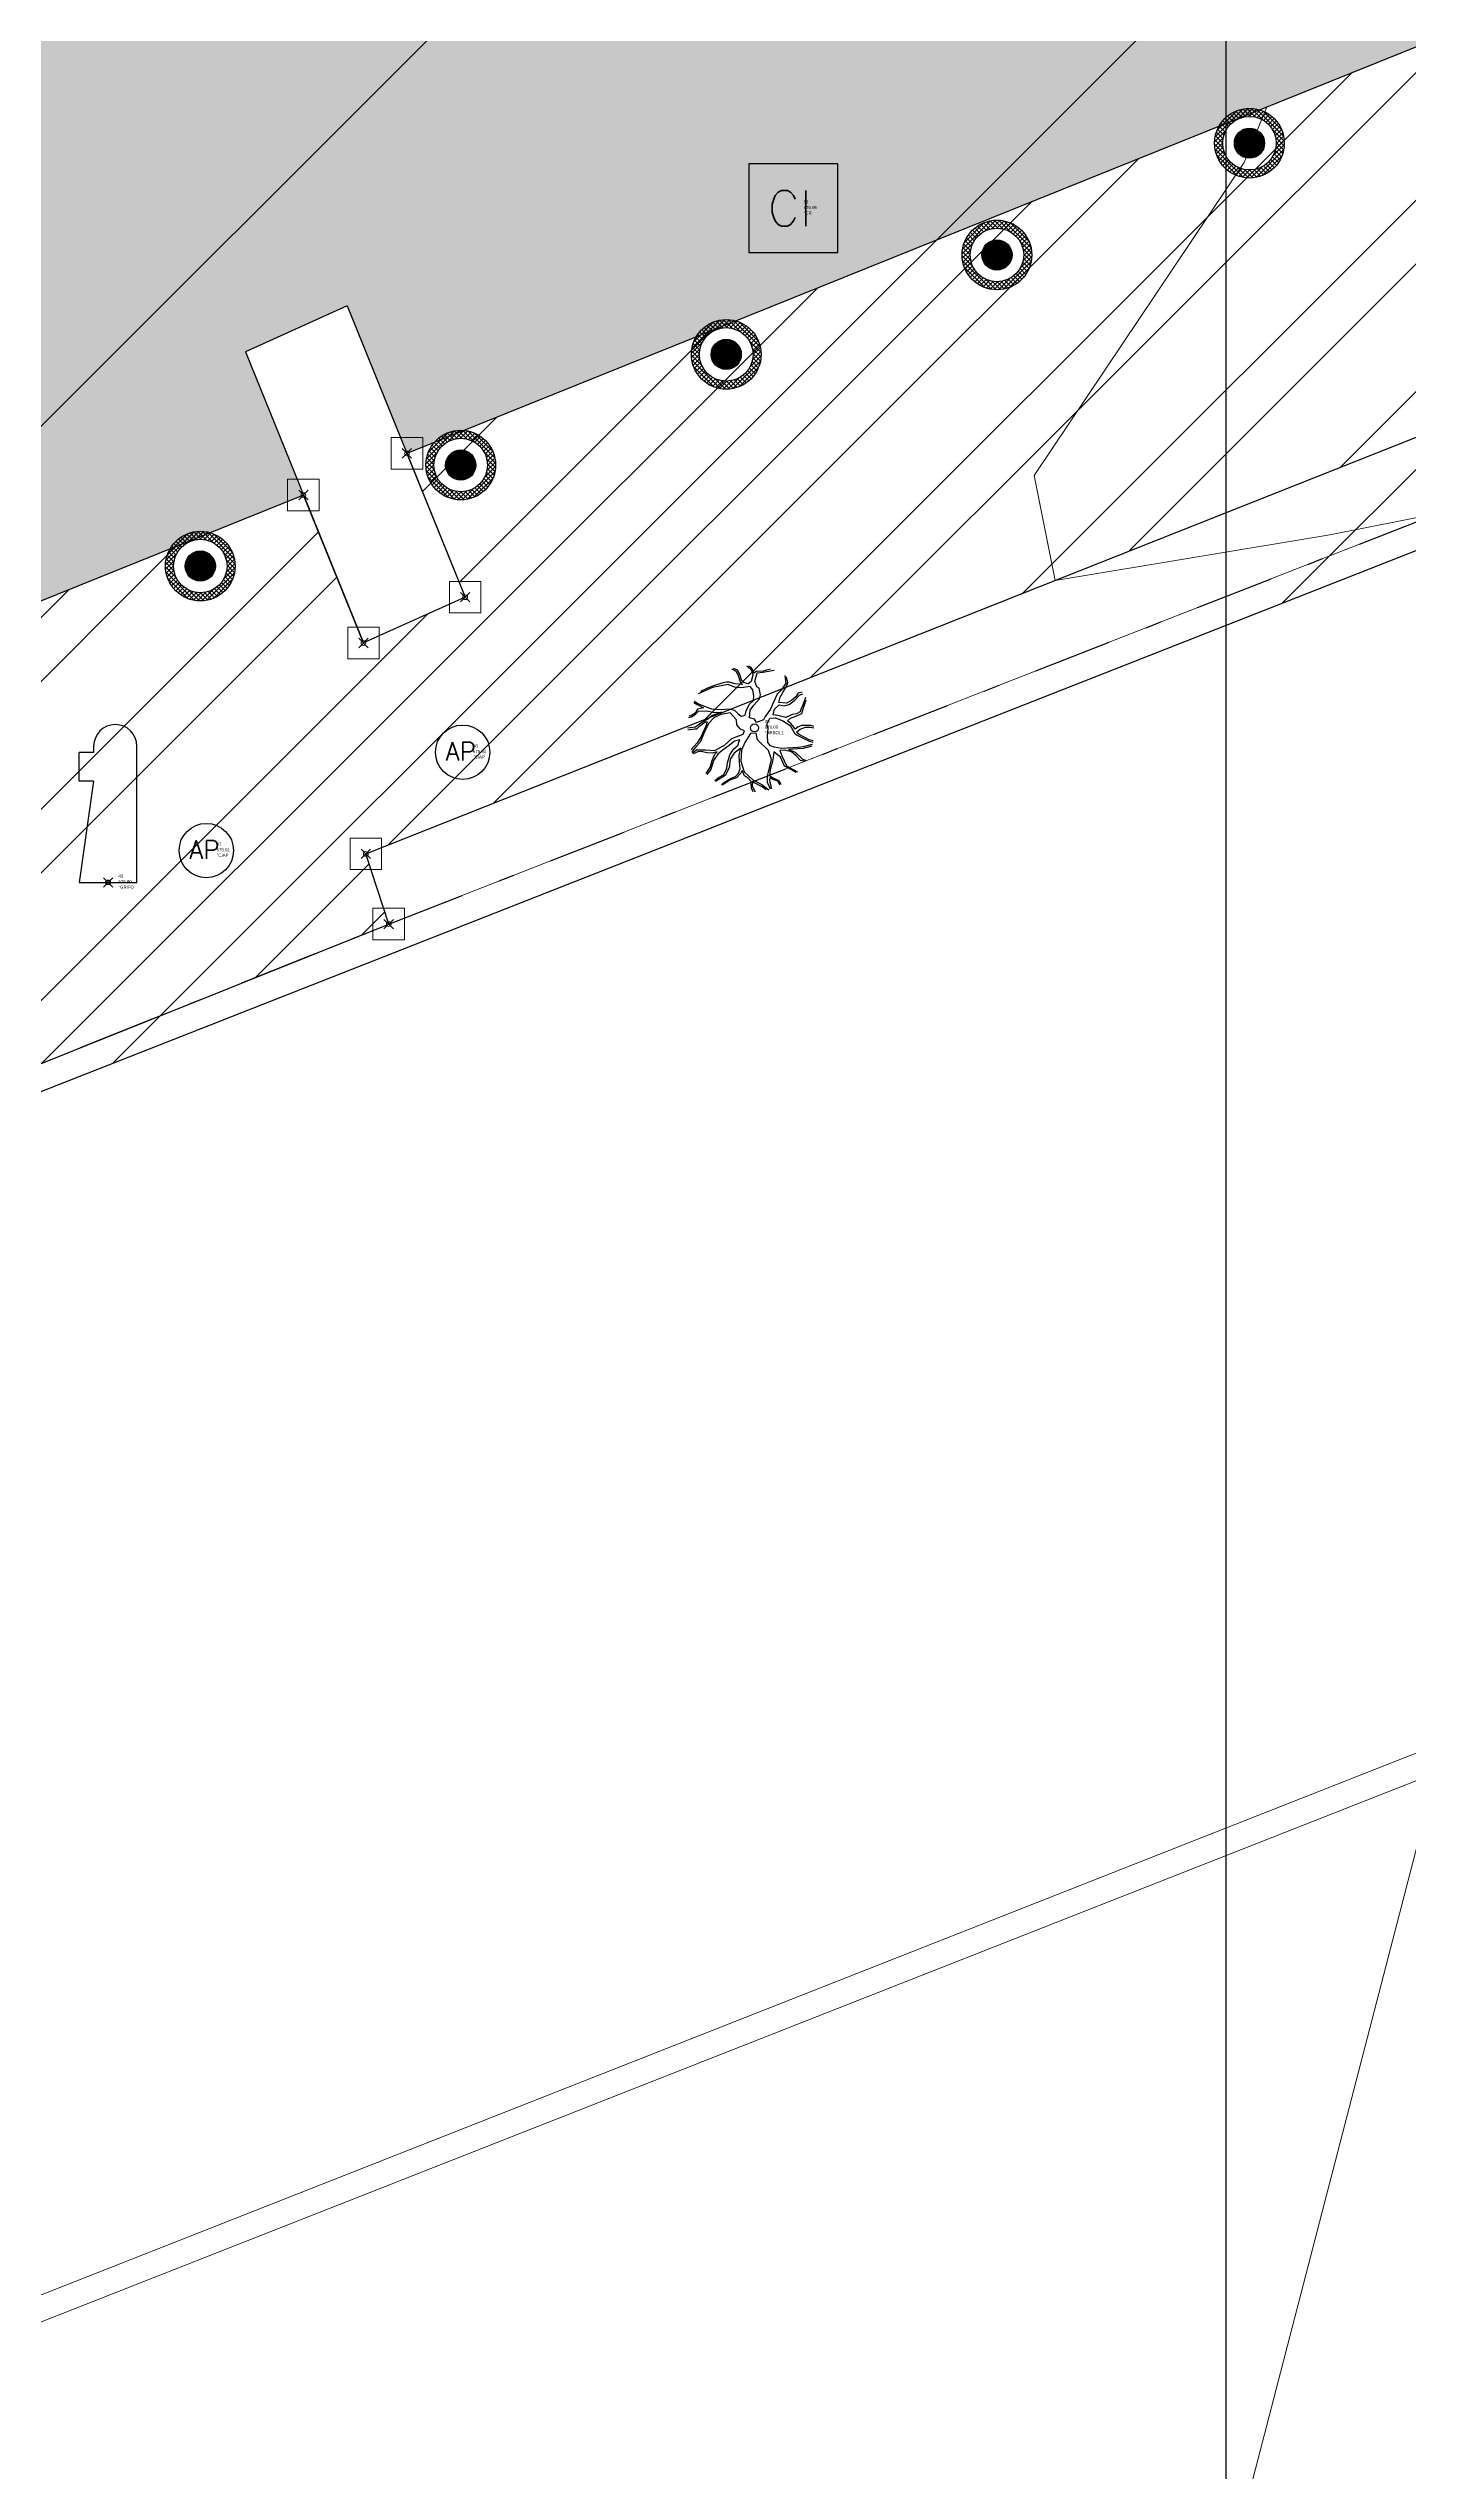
# Model space of a CAD drawing. Extents: x 350769 to 354978, y 6304672 to 6307963.
# Drawn here: x 352492.54 to 352501.15, y 6305406.01 to 6305421.36 of the extents above; entities that cross this region are included whole.
import ezdxf

# ---------------------------------------------------------------- set-up
doc = ezdxf.new("R2010")
doc.units = 0
doc.header["$PDMODE"] = 35
doc.header["$PDSIZE"] = 0.03
for name, pattern in [('4.0 - LO RECABARREN - DESNIVEL NUEVO$0$HIDDEN', [0.375, 0.25, -0.125]), ('CONTINUOS', [0]), ('DASHED', [19.05, 12.7, -6.35]), ('JPG_DASHDOT', [1, 0.5, -0.25, 0, -0.25])]:
    doc.linetypes.add(name, pattern=pattern)
doc.layers.get('0').update_dxf_attribs({"linetype": 'CONTINUOUS'})
doc.layers.get('Defpoints').update_dxf_attribs({"linetype": 'CONTINUOUS'})
for name, color, linetype in [('0-LEVANTAMIENTO 2020.SEP', 252, 'CONTINUOUS'), ('02_Geo ext_Acotamiento', 7, 'CONTINUOUS'), ('1-CAMARA', 251, 'CONTINUOUS'), ('1-coordenadas', 8, 'CONTINUOUS'), ('1-PAVIMENTO', 161, 'CONTINUOUS'), ('1-SOLERA', 212, 'CONTINUOUS'), ('1-SOLERA_ZARPA', 222, 'CONTINUOUS'), ('1-VEREDA', 251, 'CONTINUOUS'), ('2-ACHURADO RADIER', 9, 'CONTINUOUS'), ('2-ACHURADO VEREDA', 252, 'CONTINUOUS'), ('C-TINN', 5, 'CONTINUOUS'), ('C-TOPO-MINR', 8, 'CONTINUOUS'), ('TOP-URB-SOLERAS', 2, 'JPG_DASHDOT'), ('V-NODE-TEXT', 1, 'CONTINUOUS'), ('Z-ARBOL1', 253, 'CONTINUOUS'), ('Z-CI', 253, 'CONTINUOUS'), ('Z-CIAP', 253, 'CONTINUOUS'), ('Z-CR', 253, 'CONTINUOUS'), ('Z-GRIFO', 253, 'CONTINUOUS'), ('Z-TOPE', 253, 'CONTINUOUS')]:
    doc.layers.add(name, color=color, linetype=linetype)
doc.layers.add('0_ASD_TOPOGRAFIA_ELEMENTOS', color=9, linetype='CONTINUOS', lineweight=5, true_color=0xbdbdbd)
doc.styles.add('ROMANS', font='romans.shx', dxfattribs={"width": 0.65})
doc.dimstyles.new('Principal', dxfattribs={"dimscale": 0, "dimtxt": 2, "dimasz": 2, "dimexe": 1, "dimexo": 1, "dimtad": 1, "dimrnd": 0.05, "dimzin": 1, "dimtxsty": 'ROMANS', "dimcen": 2.5, "dimclrt": 2, "dimaunit": 2, "dimadec": 0, "dimazin": 0, "dimtfac": 1, "dimtmove": 0, "dimatfit": 3, "dimfxl": 1, "dimfxlon": 1, "dimarcsym": 0})

# ---------------------------------------------------------------- blocks, each defined once
blk = doc.blocks.new('COORDENADAS')
at = {"layer": '1-coordenadas'}
blk.add_line((320, -900.625), (320, -0.625), dxfattribs=at)
blk = doc.blocks.new('ARBOL1')
at = {"layer": 'Z-ARBOL1', "color": 9, "linetype": 'Continuous', "true_color": 0xbdbdbd}
for p, q in [((-0.596, 1.529), (-0.495, 1.484)), ((-0.437, 1.498), (-0.547, 1.538)), ((-0.495, 1.484), (-0.432, 1.382)), ((-0.384, 1.385), (-0.437, 1.498)), ((-0.432, 1.382), (-0.387, 1.258)), ((-0.387, 1.258), (-0.363, 1.17)), ((-0.326, 1.221), (-0.384, 1.385)), ((-0.203, 1.614), (-0.102, 1.53)), ((-0.088, 1.566), (-0.15, 1.604)), ((-0.102, 1.53), (-0.052, 1.431)), ((-0.024, 1.471), (-0.088, 1.566)), ((-0.044, 1.366), (-0.088, 1.208)), ((-0.052, 1.431), (-0.044, 1.366)), ((-0.013, 1.424), (-0.024, 1.471)), ((0.05, 1.463), (-0.013, 1.424)), ((0.007, 1.202), (0.071, 1.427)), ((0.224, 1.475), (0.05, 1.463)), ((0.071, 1.427), (0.219, 1.45)), ((0.219, 1.45), (0.512, 1.499)), ((0.405, 1.523), (0.224, 1.475)), ((0.786, 1.359), (0.81, 1.164)), ((0.861, 1.18), (0.834, 1.326)), ((-1.572, 0.658), (-1.487, 0.603)), ((-1.568, 0.694), (-1.437, 0.613)), ((-1.093, 1.047), (-1.461, 0.882)), ((-1.22, 1.033), (-1.401, 0.945)), ((-1.035, 1.1), (-1.22, 1.033)), ((-0.686, 1.129), (-1.093, 1.047)), ((-0.845, 1.16), (-1.035, 1.1)), ((-0.73, 1.189), (-0.845, 1.16)), ((-0.655, 1.187), (-0.73, 1.189)), ((-0.521, 1.059), (-0.686, 1.129)), ((-0.505, 1.146), (-0.655, 1.187)), ((-0.347, 1.039), (-0.521, 1.059)), ((-0.391, 1.131), (-0.505, 1.146)), ((-0.31, 1.122), (-0.391, 1.131)), ((-0.363, 1.17), (-0.31, 1.122)), ((-0.113, 1.078), (-0.347, 1.039)), ((-0.268, 1.165), (-0.326, 1.221)), ((-0.168, 1.146), (-0.268, 1.165)), ((-0.088, 1.208), (-0.168, 1.146)), ((-0.142, 0.603), (-0.025, 0.709)), ((-0.041, 0.987), (-0.113, 1.078)), ((-0.017, 0.822), (-0.041, 0.987)), ((-0.025, 0.709), (-0.017, 0.822)), ((-0.02, 0.592), (0.134, 0.755)), ((0.063, 1.063), (0.007, 1.202)), ((0.119, 1.034), (0.063, 1.063)), ((0.155, 0.86), (0.119, 1.034)), ((0.134, 0.755), (0.155, 0.86)), ((0.489, 0.668), (0.413, 0.49)), ((0.589, 0.873), (0.489, 0.668)), ((0.691, 0.976), (0.589, 0.873)), ((0.631, 0.66), (0.665, 0.801)), ((0.827, 0.642), (0.631, 0.66)), ((0.665, 0.801), (0.735, 0.916)), ((0.81, 1.164), (0.691, 0.976)), ((0.735, 0.916), (0.797, 1.026)), ((0.797, 1.026), (0.849, 1.118)), ((0.956, 0.707), (0.827, 0.642)), ((0.849, 1.118), (0.861, 1.18)), ((0.896, 0.61), (1.047, 0.716)), ((1.071, 0.807), (0.956, 0.707)), ((1.047, 0.716), (1.168, 0.846)), ((1.136, 0.897), (1.071, 0.807)), ((1.238, 0.929), (1.136, 0.897)), ((1.168, 0.846), (1.257, 0.88)), ((1.321, 0.785), (1.261, 0.617)), ((1.283, 0.549), (1.344, 0.729)), ((-1.529, 0.022), (-1.734, -0.01)), ((-1.709, 0.267), (-1.63, 0.284)), ((-1.667, 0.304), (-1.694, 0.309)), ((-1.543, 0.383), (-1.667, 0.304)), ((-1.63, 0.284), (-1.527, 0.355)), ((-1.475, 0.486), (-1.543, 0.383)), ((-1.354, 0.149), (-1.529, 0.022)), ((-1.527, 0.355), (-1.451, 0.43)), ((-1.496, -0.023), (-1.414, 0.051)), ((-1.487, 0.603), (-1.324, 0.521)), ((-1.324, 0.521), (-1.475, 0.486)), ((-1.451, 0.43), (-1.235, 0.446)), ((-1.437, 0.613), (-1.116, 0.494)), ((-1.414, 0.051), (-1.276, 0.159)), ((-1.263, 0.048), (-1.394, -0.241)), ((-1.209, 0.223), (-1.354, 0.149)), ((-1.195, 0.118), (-1.299, -0.105)), ((-1.276, 0.159), (-1.229, 0.157)), ((-1.229, 0.157), (-1.263, 0.048)), ((-1.235, 0.446), (-1.046, 0.397)), ((-1.094, 0.323), (-1.209, 0.223)), ((-1.057, 0.265), (-1.195, 0.118)), ((-1.116, 0.494), (-0.859, 0.477)), ((-0.859, 0.406), (-1.094, 0.323)), ((-0.87, 0.345), (-1.057, 0.265)), ((-1.046, 0.397), (-0.859, 0.406)), ((-0.635, 0.389), (-0.87, 0.345)), ((-0.859, 0.477), (-0.656, 0.496)), ((-0.656, 0.496), (-0.52, 0.457)), ((-0.47, 0.211), (-0.635, 0.389)), ((-0.52, 0.457), (-0.426, 0.369)), ((-0.454, 0.079), (-0.47, 0.211)), ((-0.416, 0.027), (-0.454, 0.079)), ((-0.426, 0.369), (-0.35, 0.303)), ((-0.366, -0.034), (-0.416, 0.027)), ((-0.35, 0.303), (-0.241, 0.333)), ((-0.241, 0.333), (-0.22, 0.445)), ((-0.22, 0.445), (-0.142, 0.603)), ((-0.131, 0.261), (-0.115, 0.457)), ((-0.001, 0.224), (-0.131, 0.261)), ((-0.115, 0.457), (-0.02, 0.592)), ((0.051, 0.137), (-0.001, 0.224)), ((0.23, 0.212), (0.051, 0.137)), ((0.279, 0.292), (0.23, 0.212)), ((0.413, 0.49), (0.279, 0.292)), ((0.318, 0.099), (0.402, 0.249)), ((0.351, -0.016), (0.318, 0.099)), ((0.402, 0.249), (0.541, 0.261)), ((0.48, 0.337), (0.522, 0.483)), ((0.607, 0.319), (0.48, 0.337)), ((0.522, 0.483), (0.639, 0.595)), ((0.541, 0.261), (0.739, 0.185)), ((0.817, 0.266), (0.607, 0.319)), ((0.639, 0.595), (0.773, 0.576)), ((0.739, 0.185), (0.928, 0.059)), ((0.773, 0.576), (0.896, 0.61)), ((0.976, 0.345), (0.817, 0.266)), ((0.856, 0.182), (0.938, 0.256)), ((0.946, 0.114), (0.856, 0.182)), ((0.928, 0.059), (1.034, -0.141)), ((0.938, 0.256), (1.072, 0.307)), ((1.016, 0.017), (0.946, 0.114)), ((1.089, 0.362), (0.976, 0.345)), ((1.056, -0.029), (1.016, 0.017)), ((1.135, 0.026), (1.056, -0.029)), ((1.072, 0.307), (1.228, 0.373)), ((1.181, 0.414), (1.089, 0.362)), ((1.23, 0.059), (1.135, 0.026)), ((1.206, 0.474), (1.181, 0.414)), ((1.185, -0.035), (1.325, 0.015)), ((1.261, 0.617), (1.206, 0.474)), ((1.228, 0.373), (1.283, 0.549)), ((1.341, 0.064), (1.23, 0.059)), ((1.325, 0.015), (1.449, 0.018)), ((1.457, 0.061), (1.341, 0.064)), ((1.449, 0.018), (1.535, 0.001)), ((1.542, 0.038), (1.457, 0.061)), ((-1.728, -0.049), (-1.545, -0.026)), ((-1.491, -0.389), (-1.646, -0.558)), ((-1.515, -0.48), (-1.628, -0.61)), ((-1.613, -0.648), (-1.505, -0.572)), ((-1.466, -0.618), (-1.593, -0.671)), ((-1.545, -0.026), (-1.496, -0.023)), ((-1.405, -0.373), (-1.515, -0.48)), ((-1.505, -0.572), (-1.27, -0.566)), ((-1.394, -0.241), (-1.491, -0.389)), ((-1.389, -0.613), (-1.466, -0.618)), ((-1.299, -0.105), (-1.405, -0.373)), ((-1.225, -0.651), (-1.389, -0.613)), ((-1.27, -0.566), (-1.034, -0.585)), ((-0.966, -0.624), (-1.102, -0.655)), ((-1.034, -0.585), (-0.79, -0.459)), ((-1.025, -0.683), (-0.966, -0.624)), ((-0.835, -0.585), (-0.95, -0.684)), ((-0.653, -0.459), (-0.835, -0.585)), ((-0.79, -0.459), (-0.59, -0.273)), ((-0.521, -0.343), (-0.653, -0.459)), ((-0.644, -0.698), (-0.532, -0.546)), ((-0.59, -0.273), (-0.294, -0.162)), ((-0.532, -0.546), (-0.425, -0.451)), ((-0.357, -0.528), (-0.526, -0.656)), ((-0.378, -0.313), (-0.521, -0.343)), ((-0.425, -0.451), (-0.403, -0.372)), ((-0.403, -0.372), (-0.378, -0.313)), ((-0.397, -0.7), (-0.357, -0.528)), ((-0.258, -0.08), (-0.366, -0.034)), ((-0.333, -0.578), (-0.353, -0.862)), ((-0.253, -0.375), (-0.333, -0.578)), ((-0.294, -0.162), (-0.258, -0.08)), ((-0.1, -0.148), (-0.253, -0.375)), ((0.047, -0.138), (-0.1, -0.148)), ((0.075, -0.31), (0.047, -0.138)), ((0.359, -0.588), (0.075, -0.31)), ((0.337, -0.2), (0.351, -0.016)), ((0.343, -0.38), (0.337, -0.2)), ((0.417, -0.465), (0.343, -0.38)), ((0.444, -0.822), (0.359, -0.588)), ((0.506, -0.501), (0.417, -0.465)), ((0.503, -0.622), (0.483, -0.766)), ((0.676, -0.758), (0.503, -0.622)), ((0.699, -0.531), (0.506, -0.501)), ((0.779, -0.579), (0.654, -0.587)), ((0.654, -0.587), (0.71, -0.726)), ((0.99, -0.516), (0.699, -0.531)), ((0.957, -0.619), (0.779, -0.579)), ((1.261, -0.536), (0.879, -0.559)), ((0.879, -0.559), (1.057, -0.632)), ((1.081, -0.726), (0.957, -0.619)), ((1.135, -0.512), (0.99, -0.516)), ((1.034, -0.141), (1.088, -0.183)), ((1.088, -0.112), (1.185, -0.035)), ((1.159, -0.171), (1.088, -0.112)), ((1.088, -0.183), (1.403, -0.332)), ((1.263, -0.491), (1.135, -0.512)), ((1.321, -0.259), (1.159, -0.171)), ((1.485, -0.476), (1.261, -0.536)), ((1.497, -0.434), (1.263, -0.491)), ((1.414, -0.309), (1.321, -0.259)), ((1.403, -0.332), (1.511, -0.373)), ((1.519, -0.335), (1.414, -0.309)), ((-1.251, -1.184), (-1.152, -1.024)), ((-1.135, -1.078), (-1.235, -1.206)), ((-1.102, -0.655), (-1.225, -0.651)), ((-1.152, -1.024), (-1.097, -0.842)), ((-1.062, -0.842), (-1.135, -1.078)), ((-1.097, -0.842), (-1.025, -0.683)), ((-0.95, -0.684), (-1.062, -0.842)), ((-0.761, -1.239), (-1.009, -1.391)), ((-0.919, -1.279), (-0.805, -1.218)), ((-0.805, -1.218), (-0.719, -1.055)), ((-0.66, -1.034), (-0.761, -1.239)), ((-0.719, -1.055), (-0.697, -0.906)), ((-0.697, -0.906), (-0.644, -0.698)), ((-0.632, -0.815), (-0.66, -1.034)), ((-0.526, -0.656), (-0.632, -0.815)), ((-0.496, -1.258), (-0.419, -1.176)), ((-0.351, -1.177), (-0.469, -1.295)), ((-0.419, -1.176), (-0.369, -1.058)), ((-0.393, -0.893), (-0.397, -0.7)), ((-0.369, -1.058), (-0.393, -0.893)), ((-0.353, -0.862), (-0.268, -1.141)), ((-0.323, -1.105), (-0.351, -1.177)), ((-0.261, -1.245), (-0.323, -1.105)), ((-0.268, -1.141), (-0.047, -1.35)), ((-0.158, -1.316), (-0.261, -1.245)), ((0.337, -1.244), (0.396, -1.005)), ((0.338, -1.417), (0.337, -1.244)), ((0.403, -1.077), (0.385, -1.24)), ((0.385, -1.24), (0.535, -1.32)), ((0.396, -1.005), (0.444, -0.822)), ((0.463, -0.871), (0.403, -1.077)), ((0.483, -0.766), (0.463, -0.871)), ((0.782, -0.996), (0.676, -0.758)), ((0.71, -0.726), (0.833, -0.98)), ((0.863, -1.037), (0.782, -0.996)), ((0.833, -0.98), (1.118, -1.143)), ((1.08, -1.161), (0.863, -1.037)), ((1.057, -0.632), (1.242, -0.814)), ((1.189, -0.843), (1.081, -0.726)), ((1.313, -0.873), (1.189, -0.843)), ((1.242, -0.814), (1.327, -0.837)), ((-1.032, -1.367), (-0.919, -1.279)), ((-0.86, -1.47), (-0.749, -1.395)), ((-0.624, -1.349), (-0.842, -1.486)), ((-0.749, -1.395), (-0.601, -1.302)), ((-0.469, -1.295), (-0.624, -1.349)), ((-0.601, -1.302), (-0.496, -1.258)), ((-0.089, -1.387), (-0.158, -1.316)), ((-0.083, -1.426), (-0.089, -1.387)), ((-0.082, -1.567), (-0.083, -1.426)), ((-0.031, -1.66), (-0.082, -1.567)), ((-0.05, -1.4), (-0.058, -1.514)), ((-0.058, -1.514), (0.016, -1.663)), ((0.199, -1.531), (-0.05, -1.4)), ((-0.047, -1.35), (0.19, -1.472)), ((0.19, -1.472), (0.368, -1.603)), ((0.301, -1.608), (0.199, -1.531)), ((0.416, -1.588), (0.338, -1.417)), ((0.404, -1.289), (0.385, -1.349)), ((0.385, -1.349), (0.402, -1.404)), ((0.402, -1.404), (0.439, -1.571)), ((0.476, -1.341), (0.404, -1.289)), ((0.605, -1.385), (0.476, -1.341)), ((0.535, -1.32), (0.629, -1.364)), ((0.662, -1.479), (0.605, -1.385)), ((0.629, -1.364), (0.686, -1.464))]:
    blk.add_line(p, q, dxfattribs=at)
at = {"layer": 'Z-ARBOL1', "color": 9, "true_color": 0xbdbdbd}
blk.add_circle((0, 0), 0.104, dxfattribs=at)
blk = doc.blocks.new('*U724', base_point=(352497.013, 6305417.055))
at = {"layer": 'Z-ARBOL1', "linetype": 'ByBlock', "lineweight": -2, "xscale": 0.244140002980629, "yscale": 0.244140002980629, "zscale": 0.244140002980629}
blk.add_blockref('ARBOL1', (352497.013, 6305417.055), dxfattribs=at)
at = {"layer": 'V-NODE-TEXT', "linetype": 'ByBlock', "char_height": 0.02}
for s, insert, attachment_point in [('20', (352497.078, 6305417.095), 4), ('676.00', (352497.078, 6305417.07), 1), ('°ARBOL1', (352497.078, 6305417.025), 4)]:
    blk.add_mtext(s, dxfattribs=dict(at, insert=insert, attachment_point=attachment_point))
blk = doc.blocks.new('GRIFO')
at = {"layer": 'Z-GRIFO'}
for p, q in [((-0.956, 3.347), (-0.956, 4.303)), ((-0.478, 4.303), (-0.956, 4.303)), ((-0.478, 4.506), (-0.478, 4.303)), ((0.956, 0), (0.956, 4.506)), ((-0.478, 3.347), (-0.956, 0)), ((-0.478, 3.347), (-0.956, 3.347)), ((-0.956, 0), (0.956, 0))]:
    blk.add_line(p, q, dxfattribs=at)
blk.add_arc((0.239, 4.506), 0.717, 0, 180, dxfattribs=at)
blk.add_point((0, 0), dxfattribs=at)
blk = doc.blocks.new('*U779', base_point=(352492.92, 6305416.076))
at = {"layer": 'Z-GRIFO', "linetype": 'ByBlock', "lineweight": -2, "xscale": 0.1914403531777392, "yscale": 0.1914403531777392, "zscale": 0.1914403531777392}
blk.add_blockref('GRIFO', (352492.92, 6305416.076), dxfattribs=at)
at = {"layer": 'V-NODE-TEXT', "linetype": 'ByBlock', "char_height": 0.02}
for s, insert, attachment_point in [('45', (352492.985, 6305416.116), 4), ('675.90', (352492.985, 6305416.091), 1), ('°GRIFO', (352492.985, 6305416.046), 4)]:
    blk.add_mtext(s, dxfattribs=dict(at, insert=insert, attachment_point=attachment_point))
blk = doc.blocks.new('CR')
at = {"layer": 'Z-CR', "color": 9, "true_color": 0xbdbdbd}
for p, q in [((-1.125, 1.125), (-1.125, -1.125)), ((1.125, 1.125), (-1.125, 1.125)), ((1.125, -1.125), (1.125, 1.125)), ((-1.125, -1.125), (1.125, -1.125))]:
    blk.add_line(p, q, dxfattribs=at)
at = {"layer": 'Z-CR', "color": 9, "true_color": 0xbdbdbd, "style": 'ROMANS'}
blk.add_text('CI', height=0.9, dxfattribs=at).set_placement((-0.651, -0.452))
blk = doc.blocks.new('*U782', base_point=(352497.259, 6305420.347))
at = {"layer": 'Z-CI', "linetype": 'ByBlock', "lineweight": -2, "xscale": 0.2499999999999905, "yscale": 0.2499999999999905, "zscale": 0.2499999999999905}
blk.add_blockref('CR', (352497.259, 6305420.347), dxfattribs=at)
at = {"layer": 'V-NODE-TEXT', "linetype": 'ByBlock', "char_height": 0.02}
for s, insert, attachment_point in [('52', (352497.324, 6305420.387), 4), ('675.96', (352497.324, 6305420.362), 1), ('°CR', (352497.324, 6305420.317), 4)]:
    blk.add_mtext(s, dxfattribs=dict(at, insert=insert, attachment_point=attachment_point))
blk = doc.blocks.new('CIAP')
at = {"layer": 'Z-CIAP', "color": 9, "true_color": 0xbdbdbd}
blk.add_circle((0, 0), 1.2, dxfattribs=at)
at = {"layer": 'Z-CIAP', "color": 9, "true_color": 0xbdbdbd, "style": 'ROMANS'}
blk.add_text('AP', height=0.8, dxfattribs=at).set_placement((-0.75, -0.36))
blk = doc.blocks.new('*U785', base_point=(352493.542, 6305416.278))
at = {"layer": 'Z-CIAP', "linetype": 'ByBlock', "lineweight": -2, "xscale": 0.1434531147387305, "yscale": 0.1434531147387305, "zscale": 0.1434531147387305}
blk.add_blockref('CIAP', (352493.542, 6305416.278), dxfattribs=at)
at = {"layer": 'V-NODE-TEXT', "linetype": 'ByBlock', "char_height": 0.02}
for s, insert, attachment_point in [('47', (352493.607, 6305416.318), 4), ('675.91', (352493.607, 6305416.293), 1), ('°CIAP', (352493.607, 6305416.248), 4)]:
    blk.add_mtext(s, dxfattribs=dict(at, insert=insert, attachment_point=attachment_point))
blk = doc.blocks.new('*U786', base_point=(352495.165, 6305416.901))
at = {"layer": 'Z-CIAP', "linetype": 'ByBlock', "lineweight": -2, "xscale": 0.1434531147387305, "yscale": 0.1434531147387305, "zscale": 0.1434531147387305}
blk.add_blockref('CIAP', (352495.165, 6305416.901), dxfattribs=at)
at = {"layer": 'V-NODE-TEXT', "linetype": 'ByBlock', "char_height": 0.02}
for s, insert, attachment_point in [('48', (352495.23, 6305416.941), 4), ('675.93', (352495.23, 6305416.916), 1), ('°CIAP', (352495.23, 6305416.871), 4)]:
    blk.add_mtext(s, dxfattribs=dict(at, insert=insert, attachment_point=attachment_point))
blk = doc.blocks.new('TOPE')
at = {"layer": 'Z-TOPE'}
h = blk.add_hatch(color=256, dxfattribs=at)
edge = h.paths.add_edge_path()
edge.add_arc((0, 0), 0.478, 0, 360)
for p, q in [((-1.084, 0.199), (-0.199, 1.084)), ((-1.028, 0.399), (-0.399, 1.028)), ((-0.592, 0.607), (-0.772, 0.787)), ((-0.515, 0.673), (-0.696, 0.855)), ((-0.429, 0.731), (-0.614, 0.916)), ((-0.334, 0.779), (-0.525, 0.97)), ((-0.229, 0.816), (-0.428, 1.016)), ((-0.386, 0.755), (-0.039, 1.102)), ((-0.11, 0.84), (-0.323, 1.054)), ((0.027, 0.847), (-0.209, 1.083)), ((-0.166, 0.831), (0.101, 1.098)), ((0.191, 0.826), (-0.082, 1.099)), ((-0.007, 0.848), (0.225, 1.079)), ((0.429, 0.731), (0.059, 1.101)), ((0.127, 0.838), (0.338, 1.049)), ((1.08, 0.224), (0.224, 1.08)), ((0.244, 0.812), (0.442, 1.01)), ((0.348, 0.773), (0.538, 0.963)), ((1.014, 0.432), (0.432, 1.014)), ((0.442, 0.723), (0.626, 0.908)), ((0.526, 0.665), (0.707, 0.846)), ((0.602, 0.597), (0.782, 0.777)), ((-1.102, 0.039), (-0.755, 0.386)), ((-1.098, -0.101), (-0.831, 0.166)), ((-0.834, -0.153), (-1.097, 0.11)), ((-1.079, -0.225), (-0.848, 0.007)), ((-0.848, 0.004), (-1.077, 0.234)), ((-0.837, 0.136), (-1.047, 0.346)), ((-0.809, 0.252), (-1.007, 0.449)), ((-0.77, 0.355), (-0.959, 0.544)), ((-0.719, 0.448), (-0.903, 0.632)), ((-0.66, 0.532), (-0.841, 0.713)), ((0.669, 0.521), (0.85, 0.702)), ((0.727, 0.436), (0.911, 0.621)), ((1.101, 0.059), (0.731, 0.429)), ((0.776, 0.342), (0.966, 0.532)), ((0.814, 0.237), (1.013, 0.436)), ((1.099, -0.082), (0.826, 0.191)), ((0.829, -0.177), (1.099, 0.092)), ((0.839, 0.119), (1.052, 0.332)), ((0.847, -0.016), (1.081, 0.218)), ((1.083, -0.209), (0.847, 0.027)), ((-0.765, -0.365), (-1.102, -0.028)), ((-0.186, -1.087), (-1.087, -0.186)), ((-1.049, -0.338), (-0.838, -0.127)), ((-0.382, -1.034), (-1.034, -0.382)), ((-1.01, -0.442), (-0.812, -0.244)), ((-0.963, -0.538), (-0.773, -0.348)), ((-0.908, -0.626), (-0.723, -0.442)), ((-0.846, -0.707), (-0.665, -0.526)), ((-0.777, -0.782), (-0.597, -0.602)), ((-0.702, -0.85), (-0.521, -0.669)), ((-0.621, -0.911), (-0.436, -0.727)), ((-0.028, -1.102), (-0.365, -0.765)), ((0.048, -1.102), (0.405, -0.745)), ((0.21, -1.082), (1.082, -0.21)), ((0.414, -1.022), (1.022, -0.414)), ((0.632, -0.903), (0.448, -0.719)), ((0.713, -0.841), (0.532, -0.66)), ((0.787, -0.772), (0.607, -0.592)), ((0.855, -0.696), (0.673, -0.515)), ((0.916, -0.614), (0.731, -0.429)), ((0.745, -0.405), (1.102, -0.048)), ((0.97, -0.525), (0.779, -0.334)), ((1.016, -0.428), (0.816, -0.229)), ((1.054, -0.323), (0.84, -0.11)), ((-0.775, -0.784), (-0.784, -0.775)), ((-0.532, -0.966), (-0.342, -0.776)), ((-0.436, -1.013), (-0.237, -0.814)), ((-0.332, -1.052), (-0.119, -0.839)), ((-0.218, -1.081), (0.016, -0.847)), ((0.11, -1.097), (-0.153, -0.834)), ((-0.092, -1.099), (0.177, -0.829)), ((0.234, -1.077), (0.004, -0.848)), ((0.346, -1.047), (0.136, -0.837)), ((0.449, -1.007), (0.252, -0.809)), ((0.544, -0.959), (0.355, -0.77))]:
    blk.add_line(p, q, dxfattribs=at)
for radius in [1.103, 0.848, 0.478]:
    blk.add_circle((0, 0), radius, dxfattribs=at)
blk = doc.blocks.new('*D1236')
at = {"layer": '02_Geo ext_Acotamiento', "color": 0, "lineweight": -2, "transparency": 16777216}
blk.add_line((352474.045, 6305972.496), (352473.119, 6305978.179), dxfattribs=at)
at = {"layer": '02_Geo ext_Acotamiento', "color": 0, "transparency": 16777216}
blk.add_solid([(352473.283, 6305978.206), (352472.954, 6305978.153), (352472.958, 6305979.166)], dxfattribs=at)
at = {"layer": 'Defpoints', "color": 0, "transparency": 16777216}
for p in [(352472.958, 6305979.166), (352596.042, 6305224.025)]:
    blk.add_point(p, dxfattribs=at)
at = {"layer": '02_Geo ext_Acotamiento', "color": 2, "transparency": 16777216, "insert": (352474.582, 6305974.845), "char_height": 1, "attachment_point": 5, "rotation": 279.2575, "style": 'ROMANS'}
blk.add_mtext('R765,10', dxfattribs=at)
blk = doc.blocks.new('*U5000', base_point=(352497.013, 6305417.055))
at = {"layer": 'Z-ARBOL1', "linetype": 'ByBlock', "lineweight": -2, "xscale": 0.244140002980629, "yscale": 0.244140002980629, "zscale": 0.244140002980629}
blk.add_blockref('ARBOL1', (352497.013, 6305417.055), dxfattribs=at)
at = {"layer": 'V-NODE-TEXT', "linetype": 'ByBlock', "char_height": 0.02}
for s, insert, attachment_point in [('20', (352497.078, 6305417.095), 4), ('676.00', (352497.078, 6305417.07), 1), ('°ARBOL1', (352497.078, 6305417.025), 4)]:
    blk.add_mtext(s, dxfattribs=dict(at, insert=insert, attachment_point=attachment_point))
blk = doc.blocks.new('*U5058', base_point=(352492.92, 6305416.076))
at = {"layer": 'Z-GRIFO', "linetype": 'ByBlock', "lineweight": -2, "xscale": 0.1914403531777392, "yscale": 0.1914403531777392, "zscale": 0.1914403531777392}
blk.add_blockref('GRIFO', (352492.92, 6305416.076), dxfattribs=at)
at = {"layer": 'V-NODE-TEXT', "linetype": 'ByBlock', "char_height": 0.02}
for s, insert, attachment_point in [('45', (352492.985, 6305416.116), 4), ('675.90', (352492.985, 6305416.091), 1), ('°GRIFO', (352492.985, 6305416.046), 4)]:
    blk.add_mtext(s, dxfattribs=dict(at, insert=insert, attachment_point=attachment_point))
blk = doc.blocks.new('*U5061', base_point=(352497.259, 6305420.347))
at = {"layer": 'Z-CI', "linetype": 'ByBlock', "lineweight": -2, "xscale": 0.2499999999999905, "yscale": 0.2499999999999905, "zscale": 0.2499999999999905}
blk.add_blockref('CR', (352497.259, 6305420.347), dxfattribs=at)
at = {"layer": 'V-NODE-TEXT', "linetype": 'ByBlock', "char_height": 0.02}
for s, insert, attachment_point in [('52', (352497.324, 6305420.387), 4), ('675.96', (352497.324, 6305420.362), 1), ('°CR', (352497.324, 6305420.317), 4)]:
    blk.add_mtext(s, dxfattribs=dict(at, insert=insert, attachment_point=attachment_point))
blk = doc.blocks.new('*U5064', base_point=(352493.542, 6305416.278))
at = {"layer": 'Z-CIAP', "linetype": 'ByBlock', "lineweight": -2, "xscale": 0.1434531147387305, "yscale": 0.1434531147387305, "zscale": 0.1434531147387305}
blk.add_blockref('CIAP', (352493.542, 6305416.278), dxfattribs=at)
at = {"layer": 'V-NODE-TEXT', "linetype": 'ByBlock', "char_height": 0.02}
for s, insert, attachment_point in [('47', (352493.607, 6305416.318), 4), ('675.91', (352493.607, 6305416.293), 1), ('°CIAP', (352493.607, 6305416.248), 4)]:
    blk.add_mtext(s, dxfattribs=dict(at, insert=insert, attachment_point=attachment_point))
blk = doc.blocks.new('*U5065', base_point=(352495.165, 6305416.901))
at = {"layer": 'Z-CIAP', "linetype": 'ByBlock', "lineweight": -2, "xscale": 0.1434531147387305, "yscale": 0.1434531147387305, "zscale": 0.1434531147387305}
blk.add_blockref('CIAP', (352495.165, 6305416.901), dxfattribs=at)
at = {"layer": 'V-NODE-TEXT', "linetype": 'ByBlock', "char_height": 0.02}
for s, insert, attachment_point in [('48', (352495.23, 6305416.941), 4), ('675.93', (352495.23, 6305416.916), 1), ('°CIAP', (352495.23, 6305416.871), 4)]:
    blk.add_mtext(s, dxfattribs=dict(at, insert=insert, attachment_point=attachment_point))
blk = doc.blocks.new('TOPOGRAFIA')
at = {"layer": '2-ACHURADO RADIER', "lineweight": 0, "true_color": 0xbdbdbd}
h = blk.add_hatch(color=9, dxfattribs=at)
h.dxf.hatch_style = 1
h.paths.add_polyline_path([(390498.532, 6302430.434), (390485.251, 6302425.123, -0.045419), (390485.024, 6302425.081), (390488.749, 6302416.568), (390488.846, 6302416.378), (390488.941, 6302416.427), (390494.157, 6302418.53), (390493.79, 6302419.438), (390494.434, 6302419.728), (390494.812, 6302418.794), (390502.028, 6302421.704)])
at = {"layer": '1-CAMARA', "color": 9, "lineweight": 0, "true_color": 0xbdbdbd}
for p, q in [((390494.434, 6302419.728), (390493.79, 6302419.438)), ((390494.434, 6302419.728), (390495.181, 6302417.883)), ((390493.79, 6302419.438), (390494.537, 6302417.593)), ((390495.181, 6302417.883), (390494.537, 6302417.593))]:
    blk.add_line(p, q, dxfattribs=at)
at = {"layer": '1-coordenadas', "color": 9, "linetype": '4.0 - LO RECABARREN - DESNIVEL NUEVO$0$HIDDEN', "lineweight": 0, "ltscale": 50, "true_color": 0xbdbdbd}
blk.add_line((390500, 6302300), (390500, 6303200), dxfattribs=at)
at = {"layer": '1-PAVIMENTO', "color": 9, "lineweight": 0, "true_color": 0xbdbdbd, "flags": 128}
for points in [[(390444.268, 6302388.116), (390457.741, 6302393.434), (390468.498, 6302397.661), (390479.763, 6302402.113), (390491.069, 6302406.566), (390504.34, 6302411.797), (390516.096, 6302416.436), (390528.667, 6302421.39), (390542.311, 6302426.778), (390554.613, 6302431.626), (390569.19, 6302437.377), (390581.349, 6302442.198), (390592.357, 6302446.525), (390602.496, 6302450.542)], [(390441.522, 6302394.629), (390452.503, 6302398.982), (390458.213, 6302401.216), (390468.05, 6302405.104), (390476.439, 6302408.401), (390481.682, 6302410.475), (390490.722, 6302414.053), (390503.01, 6302418.889), (390512.509, 6302422.629), (390523.045, 6302426.8), (390532.693, 6302430.631), (390541.368, 6302434.036), (390559.984, 6302441.387), (390574.209, 6302447), (390587.598, 6302452.326), (390599.579, 6302457.023), (390608.801, 6302460.676), (390618.951, 6302464.69)]]:
    blk.add_lwpolyline(points, dxfattribs=at)
at = {"layer": '1-SOLERA', "color": 9, "lineweight": 0, "true_color": 0xbdbdbd}
for p, q in [((390494.697, 6302415.812), (390502.837, 6302418.999)), ((390490.704, 6302414.211), (390494.697, 6302415.812))]:
    blk.add_line(p, q, dxfattribs=at)
at = {"layer": '1-SOLERA', "color": 9, "lineweight": 0, "true_color": 0xbdbdbd, "flags": 128}
blk.add_lwpolyline([(390444.36, 6302387.966), (390457.762, 6302393.273), (390468.575, 6302397.519), (390479.829, 6302401.965), (390491.135, 6302406.422), (390504.423, 6302411.655), (390516.147, 6302416.29), (390528.739, 6302421.254), (390542.04, 6302426.48), (390554.717, 6302431.497), (390569.137, 6302437.209), (390581.385, 6302442.039), (390592.396, 6302446.375), (390602.55, 6302450.4)], dxfattribs=at)
at = {"layer": '1-VEREDA', "color": 9, "lineweight": 0, "true_color": 0xbdbdbd}
blk.add_lwpolyline([(390531.498, 6302433.526), (390522.742, 6302429.978), (390511.784, 6302425.587), (390506.646, 6302423.549), (390502.028, 6302421.704), (390494.812, 6302418.794), (390495.181, 6302417.883), (390494.537, 6302417.593), (390494.157, 6302418.53), (390488.941, 6302416.427), (390489.942, 6302414.484, 0.133811), (390490.704, 6302414.211), (390494.697, 6302415.812), (390494.552, 6302416.257), (390502.709, 6302419.494), (390512.363, 6302423.326), (390522.849, 6302427.501), (390532.385, 6302431.239)], format="xyb", dxfattribs=at)
at = {"layer": 'C-TINN', "color": 9, "linetype": 'Continuous', "lineweight": 0, "true_color": 0xbdbdbd}
for points, elevation in [([(390494.712, 6302418.694), (390494.712, 6302418.894), (390494.912, 6302418.894), (390494.912, 6302418.694), (390494.712, 6302418.694)], 675.92), ([(390494.057, 6302418.43), (390494.057, 6302418.63), (390494.257, 6302418.63), (390494.257, 6302418.43), (390494.057, 6302418.43)], 675.92), ([(390495.081, 6302417.783), (390495.081, 6302417.983), (390495.281, 6302417.983), (390495.281, 6302417.783), (390495.081, 6302417.783)], 675.933), ([(390494.437, 6302417.493), (390494.437, 6302417.693), (390494.637, 6302417.693), (390494.637, 6302417.493), (390494.437, 6302417.493)], 675.928), ([(390494.452, 6302416.157), (390494.452, 6302416.357), (390494.652, 6302416.357), (390494.652, 6302416.157), (390494.452, 6302416.157)], 675.916), ([(390494.597, 6302415.712), (390494.597, 6302415.912), (390494.797, 6302415.912), (390494.797, 6302415.712), (390494.597, 6302415.712)], 675.866)]:
    blk.add_lwpolyline(points, dxfattribs=dict(at, elevation=elevation))
for p in [(390494.812, 6302418.794, 675.92), (390494.157, 6302418.53, 675.92), (390495.181, 6302417.883, 675.933), (390494.537, 6302417.593, 675.928), (390494.552, 6302416.257, 675.916), (390494.697, 6302415.812, 675.866)]:
    blk.add_point(p, dxfattribs=at)
at = {"layer": 'C-TOPO-MINR', "color": 9, "linetype": 'Continuous', "lineweight": 0, "true_color": 0xbdbdbd, "elevation": 676}
blk.add_lwpolyline([(390498.737, 6302400.443), (390501.33, 6302410.437), (390504.396, 6302411.701), (390510.141, 6302414.086), (390506.689, 6302415.372), (390505.201, 6302415.908), (390507.542, 6302419.279), (390508.135, 6302420.907), (390506.035, 6302420.141), (390502.873, 6302418.976), (390501.348, 6302418.416), (390500.657, 6302418.277), (390498.916, 6302417.989), (390498.784, 6302418.654), (390500.114, 6302420.636), (390500.258, 6302420.99)], dxfattribs=at)
at = {"layer": '1-SOLERA_ZARPA', "color": 9, "linetype": 'Continuous', "lineweight": 0, "true_color": 0xbdbdbd, "xscale": 0.2, "yscale": 0.2, "zscale": 0.2}
for p in [(390500.147, 6302420.759), (390498.548, 6302420.051), (390496.834, 6302419.421), (390495.153, 6302418.72), (390493.504, 6302418.08)]:
    blk.add_blockref('TOPE', p, dxfattribs=at)
at = {"layer": 'Z-ARBOL1', "color": 9, "lineweight": 0, "true_color": 0xbdbdbd}
blk.add_blockref('*U5000', (390497.013, 6302417.055), dxfattribs=at)
at = {"layer": 'Z-CIAP', "color": 9, "lineweight": 0, "true_color": 0xbdbdbd}
for name, p in [('*U5065', (390495.165, 6302416.901)), ('*U5064', (390493.542, 6302416.278))]:
    blk.add_blockref(name, p, dxfattribs=at)
at = {"layer": 'Z-CR', "color": 9, "lineweight": 0, "true_color": 0xbdbdbd}
blk.add_blockref('*U5061', (390497.259, 6302420.347), dxfattribs=at)
at = {"layer": 'Z-GRIFO', "color": 9, "lineweight": 0, "true_color": 0xbdbdbd}
blk.add_blockref('*U5058', (390492.92, 6302416.076), dxfattribs=at)

msp = doc.modelspace()

# ---------------------------------------------------------------- hatches: boundary and pattern name
at = {"layer": '0-LEVANTAMIENTO 2020.SEP'}
h = msp.add_hatch(dxfattribs=at)
h.set_pattern_fill('ANSI31', color=252)
h.paths.add_polyline_path([(352458.213, 6305401.216), (352452.503, 6305398.982), (352452.816, 6305399.28), (352452.609, 6305399.636), (352451.638, 6305400.227), (352457.678, 6305402.577), (352457.689, 6305402.79), (352457.683, 6305402.996), (352454.252, 6305411.685), (352450.931, 6305420.069), (352447.151, 6305429.404), (352442.008, 6305442.347), (352436.835, 6305455.304), (352430.757, 6305470.685), (352440.792, 6305475.07), (352451.682, 6305479.894), (352465.771, 6305486.18), (352480.216, 6305492.535), (352496.407, 6305499.712), (352513.657, 6305507.299), (352529.161, 6305514.161), (352541.959, 6305519.8), (352561.927, 6305528.675), (352571.449, 6305540.268), (352583.647, 6305555.178), (352598.213, 6305545.789), (352605.453, 6305541.805), (352602.222, 6305538.721), (352606.073, 6305535.813), (352608.645, 6305532.42), (352608.792, 6305532.234), (352608.857, 6305528.43), (352613.727, 6305525.092), (352613.927, 6305524.926), (352609.716, 6305517.616), (352604.317, 6305502.974), (352607.353, 6305483.644), (352606.958, 6305479.393), (352608.039, 6305476.818), (352609.065, 6305474.225), (352617.537, 6305468.424), (352618.346, 6305465.146), (352618.854, 6305464.849), (352618.951, 6305464.69), (352608.801, 6305460.676), (352599.579, 6305457.023), (352587.598, 6305452.326), (352574.209, 6305447), (352559.984, 6305441.387), (352541.368, 6305434.036), (352532.693, 6305430.631), (352523.045, 6305426.8), (352512.509, 6305422.629), (352503.01, 6305418.889), (352490.722, 6305414.053), (352481.682, 6305410.475), (352476.439, 6305408.401), (352468.05, 6305405.104)])
at = {"layer": '2-ACHURADO RADIER'}
h = msp.add_hatch(color=256, dxfattribs=at)
h.dxf.hatch_style = 1
h.paths.add_polyline_path([(352498.532, 6305430.434), (352485.251, 6305425.123, -0.045419), (352485.024, 6305425.081), (352488.749, 6305416.568), (352488.846, 6305416.378), (352488.941, 6305416.427), (352494.157, 6305418.53), (352493.79, 6305419.438), (352494.434, 6305419.728), (352494.812, 6305418.794), (352502.028, 6305421.704)])
at = {"layer": '2-ACHURADO VEREDA'}
h = msp.add_hatch(dxfattribs=at)
h.set_pattern_fill('ANSI32', color=256, scale=0.09)
edge = h.paths.add_edge_path()
edge.add_line((352494.157, 6305418.53), (352488.941, 6305416.427))
edge.add_line((352488.941, 6305416.427), (352489.942, 6305414.484))
edge.add_arc((352490.824, 6305415.746), 1.539, 235.046, 265.5321)
edge.add_line((352490.704, 6305414.211), (352494.697, 6305415.812))
edge.add_line((352494.697, 6305415.812), (352494.552, 6305416.257))
edge.add_line((352494.552, 6305416.257), (352502.709, 6305419.494))
edge.add_line((352502.709, 6305419.494), (352512.363, 6305423.326))
edge.add_line((352512.363, 6305423.326), (352522.849, 6305427.501))
edge.add_line((352522.849, 6305427.501), (352532.385, 6305431.239))
edge.add_line((352532.385, 6305431.239), (352541.168, 6305434.704))
edge.add_line((352541.168, 6305434.704), (352560.355, 6305442.352))
edge.add_line((352560.355, 6305442.352), (352574.057, 6305447.661))
edge.add_line((352574.057, 6305447.661), (352586.18, 6305452.427))
edge.add_line((352586.18, 6305452.427), (352599.796, 6305457.878))
edge.add_line((352599.796, 6305457.878), (352599.983, 6305460.901))
edge.add_line((352599.983, 6305460.901), (352599.939, 6305461.036))
edge.add_line((352599.939, 6305461.036), (352596.032, 6305459.42))
edge.add_line((352596.032, 6305459.42), (352585.207, 6305455.053))
edge.add_line((352585.207, 6305455.053), (352572.313, 6305449.916))
edge.add_line((352572.313, 6305449.916), (352559.381, 6305444.752))
edge.add_line((352559.381, 6305444.752), (352540.705, 6305437.224))
edge.add_line((352540.705, 6305437.224), (352531.498, 6305433.526))
edge.add_line((352531.498, 6305433.526), (352522.742, 6305429.978))
edge.add_line((352522.742, 6305429.978), (352511.784, 6305425.587))
edge.add_line((352511.784, 6305425.587), (352506.646, 6305423.549))
edge.add_line((352506.646, 6305423.549), (352502.028, 6305421.704))
edge.add_line((352502.028, 6305421.704), (352494.812, 6305418.794))
edge.add_line((352494.812, 6305418.794), (352495.181, 6305417.883))
edge.add_line((352495.181, 6305417.883), (352494.537, 6305417.593))
edge.add_line((352494.537, 6305417.593), (352494.157, 6305418.53))

# ---------------------------------------------------------------- linework, layer by layer
at = {"layer": '0-LEVANTAMIENTO 2020.SEP', "flags": 128}
msp.add_lwpolyline([(352599.579, 6305457.023), (352587.598, 6305452.326), (352574.209, 6305447), (352559.984, 6305441.387), (352541.368, 6305434.036), (352532.693, 6305430.631), (352523.045, 6305426.8), (352512.509, 6305422.629), (352503.01, 6305418.889), (352490.722, 6305414.053), (352481.682, 6305410.475), (352476.439, 6305408.401), (352468.05, 6305405.104), (352458.213, 6305401.216)], dxfattribs=at)
at = {"layer": '1-CAMARA'}
for p, q in [((352494.434, 6305419.728), (352493.79, 6305419.438)), ((352494.434, 6305419.728), (352495.181, 6305417.883)), ((352493.79, 6305419.438), (352494.537, 6305417.593)), ((352495.181, 6305417.883), (352494.537, 6305417.593))]:
    msp.add_line(p, q, dxfattribs=at)
at = {"layer": '1-VEREDA'}
msp.add_lwpolyline([(352531.498, 6305433.526), (352522.742, 6305429.978), (352511.784, 6305425.587), (352506.646, 6305423.549), (352502.028, 6305421.704), (352494.812, 6305418.794), (352495.181, 6305417.883), (352494.537, 6305417.593), (352494.157, 6305418.53), (352488.941, 6305416.427), (352489.942, 6305414.484, 0.133811), (352490.704, 6305414.211), (352494.697, 6305415.812), (352494.552, 6305416.257), (352502.709, 6305419.494), (352512.363, 6305423.326), (352522.849, 6305427.501), (352532.385, 6305431.239)], format="xyb", dxfattribs=at)
at = {"layer": 'TOP-URB-SOLERAS'}
for p, q in [((352494.697, 6305415.812), (352502.837, 6305418.999)), ((352490.704, 6305414.211), (352494.697, 6305415.812))]:
    msp.add_line(p, q, dxfattribs=at)

# ---------------------------------------------------------------- block references
at = {"color": 252, "linetype": 'DASHED'}
msp.add_blockref('COORDENADAS', (352180, 6306200.625), dxfattribs=at)
at = {"layer": '1-SOLERA_ZARPA', "linetype": 'Continuous', "xscale": 0.2, "yscale": 0.2, "zscale": 0.2}
for p in [(352500.147, 6305420.759), (352498.548, 6305420.051), (352496.834, 6305419.421), (352495.153, 6305418.72), (352493.504, 6305418.08)]:
    msp.add_blockref('TOPE', p, dxfattribs=at)
at = {"layer": 'Z-ARBOL1'}
msp.add_blockref('*U724', (352497.013, 6305417.055), dxfattribs=at)
at = {"layer": 'Z-CIAP'}
for name, p in [('*U786', (352495.165, 6305416.901)), ('*U785', (352493.542, 6305416.278))]:
    msp.add_blockref(name, p, dxfattribs=at)
at = {"layer": 'Z-CR'}
msp.add_blockref('*U782', (352497.259, 6305420.347), dxfattribs=at)
at = {"layer": 'Z-GRIFO'}
msp.add_blockref('*U779', (352492.92, 6305416.076), dxfattribs=at)

# ---------------------------------------------------------------- dimensions: what is measured, and where the dimension line sits
at = {"layer": '02_Geo ext_Acotamiento'}
dim = msp.add_radius_dim(center=(352596.042, 6305224.025), mpoint=(352472.958, 6305979.166), dimstyle='Principal', override={"dimscale": 0, "dimaunit": 0, "dimfxl": 0.22, "dimarcsym": 1}, dxfattribs=at)
dim.commit()
dim.dimension.update_dxf_attribs({"geometry": '*D1236', "text_midpoint": (352473.686, 6305974.698), "dimtype": 164})

# ---------------------------------------------------------------- next in the draw order: block references
at = {"layer": '0_ASD_TOPOGRAFIA_ELEMENTOS', "color": 30, "true_color": 0xf26507}
msp.add_blockref('TOPOGRAFIA', (-38000, 3000), dxfattribs=at)

doc.saveas('drawing.dxf')
